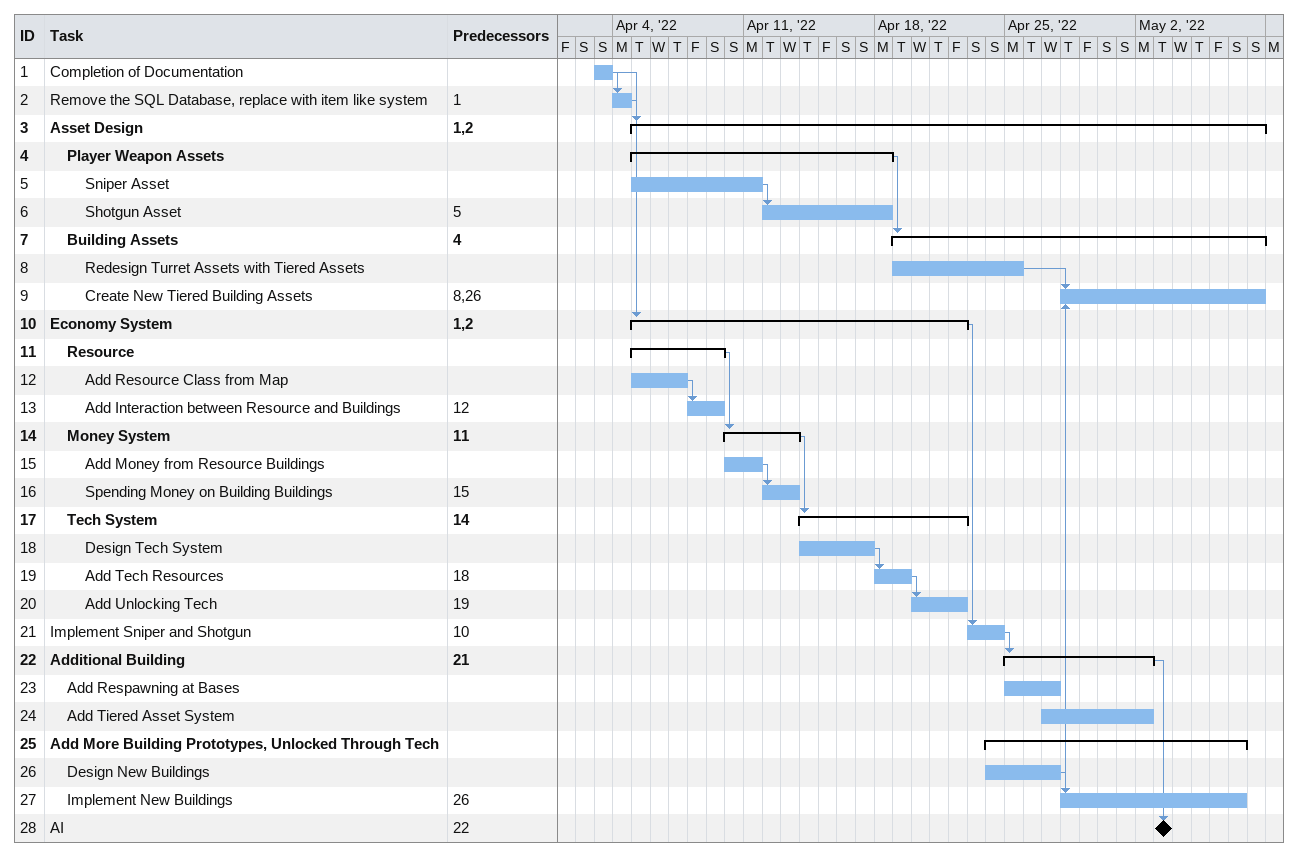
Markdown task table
| ID | Level | Task | Start | Finish | Predecessors |
|---|---|---|---|---|---|
| 1 | 1 | Completion of Documentation | 2022-04-03 | 2022-04-03 |  |
| 2 | 1 | Remove the SQL Database, replace with item like system | 2022-04-04 | 2022-04-04 | 1 |
| 3 | 1 | **Asset Design** | 2022-04-05 | 2022-05-08 | 1, 2 |
| 4 | 2 | **Player Weapon Assets** | 2022-04-05 | 2022-04-18 |  |
| 5 | 3 | Sniper Asset | 2022-04-05 | 2022-04-11 |  |
| 6 | 3 | Shotgun Asset | 2022-04-12 | 2022-04-18 | 5 |
| 7 | 2 | **Building Assets** | 2022-04-19 | 2022-05-08 | 4 |
| 8 | 3 | Redesign Turret Assets with Tiered Assets | 2022-04-19 | 2022-04-25 |  |
| 9 | 3 | Create New Tiered Building Assets | 2022-04-28 | 2022-05-08 | 8, 26 |
| 10 | 1 | **Economy System** | 2022-04-05 | 2022-04-22 | 1, 2 |
| 11 | 2 | **Resource** | 2022-04-05 | 2022-04-09 |  |
| 12 | 3 | Add Resource Class from Map | 2022-04-05 | 2022-04-07 |  |
| 13 | 3 | Add Interaction between Resource and Buildings | 2022-04-08 | 2022-04-09 | 12 |
| 14 | 2 | **Money System** | 2022-04-10 | 2022-04-13 | 11 |
| 15 | 3 | Add Money from Resource Buildings | 2022-04-10 | 2022-04-11 |  |
| 16 | 3 | Spending Money on Building Buildings | 2022-04-12 | 2022-04-13 | 15 |
| 17 | 2 | **Tech System** | 2022-04-14 | 2022-04-22 | 14 |
| 18 | 3 | Design Tech System | 2022-04-14 | 2022-04-17 |  |
| 19 | 3 | Add Tech Resources | 2022-04-18 | 2022-04-19 | 18 |
| 20 | 3 | Add Unlocking Tech | 2022-04-20 | 2022-04-22 | 19 |
| 21 | 1 | Implement Sniper and Shotgun | 2022-04-23 | 2022-04-24 | 10 |
| 22 | 1 | **Additional Building** | 2022-04-25 | 2022-05-02 | 21 |
| 23 | 2 | Add Respawning at Bases | 2022-04-25 | 2022-04-27 |  |
| 24 | 2 | Add Tiered Asset System | 2022-04-27 | 2022-05-02 |  |
| 25 | 1 | **Add More Building Prototypes, Unlocked Through Tech** | 2022-04-24 | 2022-05-07 |  |
| 26 | 2 | Design New Buildings | 2022-04-24 | 2022-04-27 |  |
| 27 | 2 | Implement New Buildings | 2022-04-28 | 2022-05-07 | 26 |
| 28 | 1 | AI (milestone) | 2022-05-03 | 2022-05-03 | 22 |
